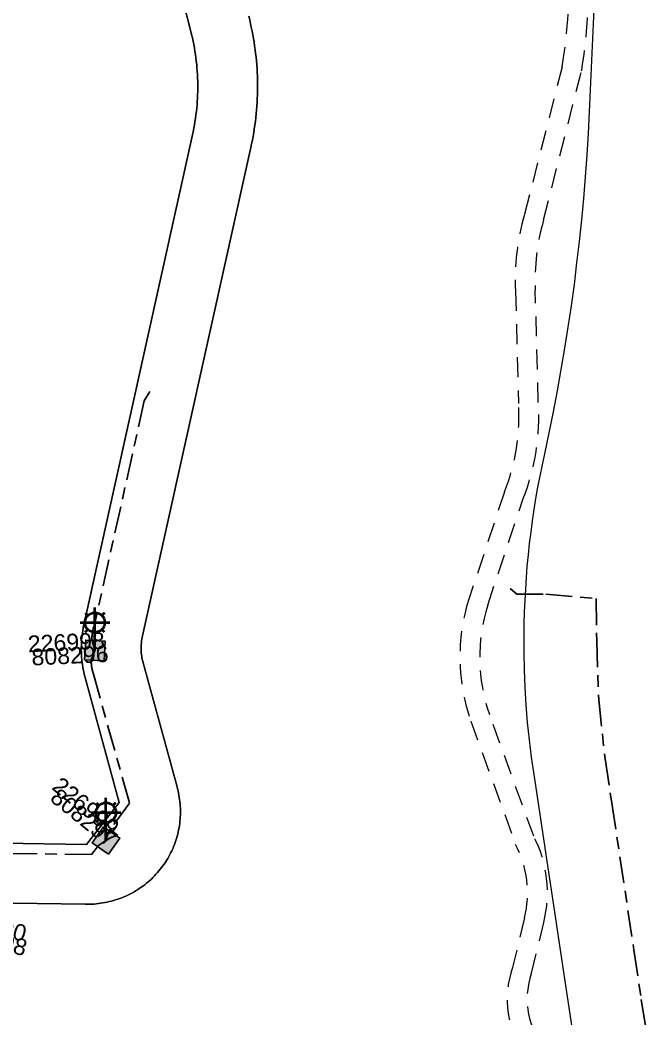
# Model space of a CAD drawing. Header units: metres. Extents: x 307322 to 308805, y 6255611 to 6257083.
# Drawn here: x 308551.3 to 308646, y 6256439.2 to 6256590 of the extents above; entities that cross this region are included whole.
import ezdxf
from ezdxf.enums import TextEntityAlignment as Align

# ---------------------------------------------------------------- set-up
doc = ezdxf.new("R2010")
doc.units = ezdxf.units.M
doc.linetypes.add('Cable Exist UG', pattern=[8.2, 4, -1.2, 1.8, -1.2])
doc.linetypes.add('Dash', pattern=[5, 3, -2])
doc.layers.get('0').update_dxf_attribs({"color": 6})
for name, color, linetype, lineweight in [('Cadastre Buildings_SP_EXT', 9, 'Continuous', 5), ('Cadastre Developer_SP_EXT', 9, 'Continuous', 5), ('Cadastre Land Parcels_SP_EXT', 9, 'Continuous', 5), ('Cadastre Roads_SP_EXT', 9, 'Continuous', 5)]:
    doc.layers.add(name, color=color, linetype=linetype, lineweight=lineweight)
for name, color, linetype in [('Equip_SP_SL_EXT', 7, 'Continuous'), ('Mains_HV_EXT', 7, 'Continuous'), ('Mains_SL_EXT', 7, 'Continuous'), ('SupportsUG_SP_LV_SL_EXT', 7, 'Continuous')]:
    doc.layers.add(name, color=color, linetype=linetype)
doc.styles.add('COLUMN_LABEL', font='arial.ttf')
doc.styles.add('iecARIAL', font='arial.ttf', dxfattribs={"height": 2})
doc.styles.add('POLE_LABEL', font='arial.ttf')
doc.styles.get("Standard").update_dxf_attribs({"font": 'arial.ttf'})

# ---------------------------------------------------------------- blocks, each defined once
blk = doc.blocks.new('COLUMN_EXT')
blk.add_hatch(color=256).paths.add_polyline_path([(-1.49, 1.48), (-1.49, -1.49), (1.48, -1.49), (1.48, 1.48)])
blk.add_lwpolyline([(-1.49, -1.49), (1.48, -1.49), (1.48, 1.48), (-1.49, 1.48)], close=True)
for tag, height, style, flags, p in [('ASSET_NUM', 2.5, 'COLUMN_LABEL', 8, (2, 2)), ('STRUCTURE_PLANT_NUMBER', 0.2, 'POLE_LABEL', 9, (1.81, 0.03)), ('STREET_CODE', 0.2, 'COLUMN_LABEL', 9, (1.81, -0.2))]:
    blk.add_attdef(tag, text='', height=height, dxfattribs=dict(style=style, flags=flags)).set_placement(p, align=Align.MIDDLE_LEFT)
at = {"flags": 9}
for tag, p in [('COLUMN_TYPE', (1.81, -0.4)), ('OWNED_BY', (1.81, -0.6)), ('STATE', (1.81, -0.8)), ('USAGE', (1.81, -1)), ('STREETNAME', (1.81, -1.6)), ('LEGEND', (1.81, -1.2)), ('LOCATION', (1.81, -1.4)), ('SUBURB', (1.81, -1.8)), ('NOTES', (1.81, -2))]:
    blk.add_attdef(tag, text='', height=0.2, dxfattribs=at).set_placement(p, align=Align.MIDDLE_LEFT)
at = {"flags": 1}
blk.add_attdef('Z', (1.81, -2.35), '', height=0.2, dxfattribs=at)
blk = doc.blocks.new('SL_LANTERN_EXT')
at = {"lineweight": 40}
for p, q in [((0, 1.97), (0, 6.47)), ((-1.46, 5.68), (-1.06, 5.28)), ((1.46, 5.68), (1.06, 5.28)), ((-2.25, 4.22), (2.25, 4.22)), ((-1.46, 2.76), (-1.06, 3.16)), ((1.46, 2.76), (1.06, 3.16)), ((0, 0), (0, 2.72))]:
    blk.add_line(p, q, dxfattribs=at)
blk.add_circle((0, 4.22), 1.5, dxfattribs=at)
at = {"style": 'iecARIAL', "flags": 8}
blk.add_attdef('ASSET_NUM', (1.5, 1.5), '', height=2.5, dxfattribs=at)
for tag, p, height, flags in [('OPERATING_VOLTAGE', (0.98, -1.65), 0.2, 9), ('CONSTRUCTED_VOLTAGE', (0.98, -0.65), 0.2, 9), ('CONTROL_TYPE', (0.98, -0.85), 0.2, 9), ('LANTERN_PURPOSE', (0.98, -1.05), 0.2, 9), ('LANTERN_TYPE', (0.98, -1.25), 0.2, 9), ('NO_PHASES', (0.98, -1.45), 0.2, 9), ('LNUMBER', (2.18, -3.25), 2.5, 8), ('ORIENTATION', (0.98, -1.85), 0.2, 9), ('OWNED_BY', (0.98, -2.05), 0.2, 9), ('STATE', (0.98, -2.25), 0.2, 9), ('USAGE', (0.98, -2.45), 0.2, 9), ('CEXIST', (0.98, -2.65), 0.2, 9), ('CNEW', (0.98, -2.85), 0.2, 9), ('CNUMBER', (0.98, -3.05), 0.2, 9), ('CREMOVE', (0.98, -3.25), 0.2, 9), ('CREPLACE', (0.98, -3.45), 0.2, 9), ('LKINGHEIGHT', (0.98, -3.65), 0.2, 9), ('LBRACKET', (0.98, -3.85), 0.2, 9), ('LBRACKETVOCAB', (0.98, -4.05), 0.2, 9), ('LCATEGORY', (0.98, -4.25), 0.2, 9), ('LCHARGE1', (0.98, -4.45), 0.2, 9), ('LCHARGE1PERCENT', (0.98, -4.65), 0.2, 9), ('LCHARGE2', (0.98, -4.85), 0.2, 9), ('LCHARGE2PERCENT', (0.98, -5.05), 0.2, 9), ('LCHARGE3', (0.98, -5.25), 0.2, 9), ('LCHARGE3PERCENT', (0.98, -5.45), 0.2, 9), ('LEXIST', (0.98, -5.65), 0.2, 9), ('LLAMP', (0.98, -5.85), 0.2, 9), ('LLAMPVOCAB', (0.98, -6.05), 0.2, 9), ('LMAST', (0.98, -6.25), 0.2, 9), ('LMASTVOCAB', (0.98, -6.45), 0.2, 9), ('LNEW', (0.98, -6.65), 0.2, 9), ('LANTNUMBER', (0.98, -6.85), 0.2, 9), ('LOUTREACH', (0.98, -7.25), 0.2, 9), ('LOUTREACHVOCAB', (0.98, -7.45), 0.2, 9), ('LRATECODE', (0.98, -7.65), 0.2, 9), ('LREMOVE', (0.98, -7.85), 0.2, 9), ('LREPLACE', (0.98, -8.05), 0.2, 9), ('LTYPE', (0.98, -8.25), 0.2, 9), ('LTYPEVOCAB', (0.98, -8.45), 0.2, 9), ('LEGEND', (0.98, -8.65), 0.2, 9), ('LOCATION', (0.98, -8.85), 0.2, 9), ('NOTES', (0.98, -9.05), 0.2, 9), ('STREETNAME', (0.98, -9.25), 0.2, 9), ('SUBURB', (0.98, -9.45), 0.2, 1)]:
    blk.add_attdef(tag, p, '', height=height, dxfattribs=dict(flags=flags))

msp = doc.modelspace()

# ---------------------------------------------------------------- linework, layer by layer
at = {"layer": 'Cadastre Buildings_SP_EXT', "linetype": 'Continuous'}
msp.add_lwpolyline([(308548.63, 6256465.56), (308561.37, 6256465.37), (308566.32, 6256471.71), (308566.32, 6256471.71), (308561.2, 6256490.41), (308561.1, 6256490.76), (308561.02, 6256491.12), (308560.94, 6256491.48), (308560.87, 6256491.84), (308560.81, 6256492.2), (308560.75, 6256492.57), (308560.7, 6256492.93), (308560.66, 6256493.3), (308560.63, 6256493.67), (308560.61, 6256494.03), (308560.59, 6256494.4), (308560.58, 6256494.77), (308560.58, 6256495.14), (308560.59, 6256495.51), (308560.6, 6256495.87), (308560.62, 6256496.24), (308560.65, 6256496.61), (308560.69, 6256496.98), (308560.74, 6256497.34), (308560.79, 6256497.71), (308560.85, 6256498.07), (308560.92, 6256498.43), (308561, 6256498.79), (308577.39, 6256572.61), (308577.5, 6256573.1), (308577.6, 6256573.61), (308577.69, 6256574.11), (308577.77, 6256574.61), (308577.85, 6256575.11), (308577.92, 6256575.62), (308577.98, 6256576.13), (308578.03, 6256576.63), (308578.08, 6256577.14), (308578.12, 6256577.65), (308578.15, 6256578.16), (308578.17, 6256578.67), (308578.19, 6256579.18), (308578.19, 6256579.69), (308578.19, 6256580.2), (308578.18, 6256580.7), (308578.17, 6256581.21), (308578.14, 6256581.72), (308578.11, 6256582.23), (308578.07, 6256582.74), (308578.03, 6256583.25), (308577.97, 6256583.75), (308577.91, 6256584.26), (308577.84, 6256584.76), (308577.76, 6256585.26), (308577.68, 6256585.77), (308577.59, 6256586.27), (308577.48, 6256586.77), (308577.38, 6256587.27), (308577.26, 6256587.76), (308577.14, 6256588.25), (308569.46, 6256618.15)], dxfattribs=at)
at = {"layer": 'Cadastre Developer_SP_EXT', "linetype": 'Dash'}
for points in [[(308630.04, 6256435.38, -0.237192), (308628.63, 6256445.82), (308628.63, 6256445.82), (308628.68, 6256445.95), (308630.51, 6256453.58), (308630.51, 6256453.58, 0.183926), (308628.99, 6256466.62), (308628.99, 6256466.62), (308622.31, 6256485.02), (308622.31, 6256485.02, -0.162706), (308622.04, 6256501.55), (308622.04, 6256501.55), (308627.41, 6256517.66), (308627.41, 6256517.66, 0.110393), (308629.69, 6256532.18), (308629.69, 6256532.18), (308629.24, 6256549.11), (308629.24, 6256549.14), (308629.24, 6256549.14, -0.081978), (308630.48, 6256559.73), (308630.48, 6256559.73), (308630.49, 6256559.77), (308636.23, 6256582.3), (308636.25, 6256582.42), (308636.25, 6256582.42, 0.064006), (308637, 6256601.2)], [(308634.14, 6256599.28, -0.058122), (308633.3, 6256582.92), (308633.3, 6256582.92), (308627.59, 6256560.56), (308627.59, 6256560.56, 0.081991), (308626.24, 6256549), (308626.24, 6256549), (308626.69, 6256532.04), (308626.69, 6256532.04, -0.111497), (308624.59, 6256518.69), (308624.59, 6256518.69), (308619.19, 6256502.48), (308619.19, 6256502.48, 0.163048), (308619.49, 6256484.01), (308619.49, 6256484.01), (308626.24, 6256465.4), (308626.24, 6256465.4, -0.187396), (308627.59, 6256454.3), (308627.59, 6256454.3), (308625.79, 6256446.79), (308625.79, 6256446.79, 0.242694), (308627.74, 6256433.43)]]:
    msp.add_lwpolyline(points, format="xyb", dxfattribs=at)
at = {"layer": 'Cadastre Land Parcels_SP_EXT', "linetype": 'Continuous'}
for points in [[(308636.63, 6256425.65), (308629.04, 6256475.94), (308628.67, 6256478.56), (308628.35, 6256481.19), (308628.08, 6256483.83), (308627.87, 6256486.47), (308627.71, 6256489.12), (308627.6, 6256491.77), (308627.54, 6256494.42), (308627.53, 6256497.07), (308627.56, 6256498.8), (308627.61, 6256500.53), (308627.68, 6256502.26), (308627.78, 6256503.99), (308627.89, 6256505.71), (308628.03, 6256507.43), (308628.2, 6256509.15), (308628.38, 6256510.87), (308628.59, 6256512.58), (308628.82, 6256514.28), (308629.07, 6256515.99), (308629.34, 6256517.68), (308629.64, 6256519.37), (308629.96, 6256521.06), (308630.3, 6256522.74), (308630.66, 6256524.41), (308631.34, 6256527.58), (308631.98, 6256530.76), (308632.59, 6256533.95), (308633.17, 6256537.15), (308633.71, 6256540.36), (308634.22, 6256543.58), (308634.7, 6256546.8), (308635.14, 6256550.03), (308635.54, 6256553.27), (308635.92, 6256556.52), (308636.25, 6256559.77), (308636.56, 6256563.02), (308636.83, 6256566.28), (308637.06, 6256569.55), (308637.26, 6256572.81), (308637.43, 6256576.08), (308639.19, 6256614.95)], [(308585.9, 6256590.53), (308586.04, 6256589.98), (308586.17, 6256589.42), (308586.29, 6256588.87), (308586.41, 6256588.31), (308586.51, 6256587.75), (308586.62, 6256587.18), (308586.71, 6256586.62), (308586.79, 6256586.06), (308586.87, 6256585.49), (308586.94, 6256584.92), (308587.01, 6256584.35), (308587.06, 6256583.78), (308587.11, 6256583.22), (308587.15, 6256582.64), (308587.18, 6256582.08), (308587.2, 6256581.5), (308587.22, 6256580.93), (308587.23, 6256580.36), (308587.23, 6256579.79), (308587.23, 6256579.22), (308587.21, 6256578.65), (308587.19, 6256578.07), (308587.16, 6256577.5), (308587.12, 6256576.93), (308587.08, 6256576.36), (308587.03, 6256575.79), (308586.97, 6256575.22), (308586.9, 6256574.66), (308586.83, 6256574.09), (308586.74, 6256573.52), (308586.65, 6256572.96), (308586.56, 6256572.39), (308586.45, 6256571.83), (308586.34, 6256571.27), (308586.22, 6256570.71), (308569.82, 6256496.9), (308569.77, 6256496.65), (308569.73, 6256496.39), (308569.69, 6256496.14), (308569.66, 6256495.88), (308569.64, 6256495.63), (308569.62, 6256495.37), (308569.62, 6256495.11), (308569.62, 6256494.85), (308569.63, 6256494.6), (308569.65, 6256494.34), (308569.67, 6256494.09), (308569.71, 6256493.83), (308569.75, 6256493.58), (308569.8, 6256493.32), (308569.86, 6256493.07), (308569.92, 6256492.82), (308575.05, 6256474.12), (308575.13, 6256473.81), (308575.21, 6256473.49), (308575.28, 6256473.16), (308575.35, 6256472.84), (308575.4, 6256472.51), (308575.45, 6256472.19), (308575.49, 6256471.86), (308575.52, 6256471.53), (308575.55, 6256471.2), (308575.57, 6256470.87), (308575.57, 6256470.54), (308575.58, 6256470.21), (308575.57, 6256469.88), (308575.55, 6256469.55), (308575.53, 6256469.22), (308575.5, 6256468.89), (308575.46, 6256468.56), (308575.42, 6256468.24), (308575.36, 6256467.91), (308575.3, 6256467.58), (308575.23, 6256467.26), (308575.15, 6256466.94), (308575.07, 6256466.62), (308574.98, 6256466.3), (308574.88, 6256465.98), (308574.77, 6256465.67), (308574.65, 6256465.36), (308574.53, 6256465.05), (308574.4, 6256464.75), (308574.26, 6256464.45), (308574.12, 6256464.15), (308573.97, 6256463.85), (308573.81, 6256463.56), (308573.65, 6256463.27), (308573.47, 6256462.99), (308573.3, 6256462.71), (308573.11, 6256462.43), (308572.92, 6256462.16), (308572.72, 6256461.9), (308572.52, 6256461.64), (308572.31, 6256461.38), (308572.09, 6256461.13), (308571.87, 6256460.88), (308571.64, 6256460.64), (308571.41, 6256460.4), (308571.17, 6256460.17), (308570.92, 6256459.95), (308570.67, 6256459.73), (308570.42, 6256459.52), (308570.16, 6256459.31), (308569.89, 6256459.11), (308569.62, 6256458.92), (308569.35, 6256458.73), (308569.07, 6256458.55), (308568.79, 6256458.37), (308568.5, 6256458.2), (308568.21, 6256458.04), (308567.91, 6256457.89), (308567.62, 6256457.74), (308567.32, 6256457.6), (308567.01, 6256457.47), (308566.7, 6256457.34), (308566.39, 6256457.22), (308566.08, 6256457.11), (308565.76, 6256457.01), (308565.45, 6256456.91), (308565.13, 6256456.83), (308564.8, 6256456.75), (308564.48, 6256456.67), (308564.15, 6256456.61), (308563.83, 6256456.55), (308563.5, 6256456.5), (308563.17, 6256456.46), (308562.84, 6256456.42), (308562.51, 6256456.39), (308562.18, 6256456.38), (308561.85, 6256456.37), (308561.51, 6256456.36), (308561.18, 6256456.37), (308546.56, 6256456.59)]]:
    msp.add_lwpolyline(points, dxfattribs=at)
at = {"layer": 'Cadastre Roads_SP_EXT', "linetype": 'Continuous'}
for points in [[(308569.46, 6256618.15), (308577.14, 6256588.25), (308577.26, 6256587.76), (308577.38, 6256587.27), (308577.48, 6256586.77), (308577.59, 6256586.27), (308577.68, 6256585.77), (308577.76, 6256585.26), (308577.84, 6256584.76), (308577.91, 6256584.26), (308577.97, 6256583.75), (308578.03, 6256583.25), (308578.07, 6256582.74), (308578.11, 6256582.23), (308578.14, 6256581.72), (308578.17, 6256581.21), (308578.18, 6256580.7), (308578.19, 6256580.2), (308578.19, 6256579.69), (308578.19, 6256579.18), (308578.17, 6256578.67), (308578.15, 6256578.16), (308578.12, 6256577.65), (308578.08, 6256577.14), (308578.03, 6256576.63), (308577.98, 6256576.13), (308577.92, 6256575.62), (308577.85, 6256575.11), (308577.77, 6256574.61), (308577.69, 6256574.11), (308577.6, 6256573.61), (308577.5, 6256573.1), (308577.39, 6256572.61), (308561, 6256498.79), (308560.92, 6256498.43), (308560.85, 6256498.07), (308560.79, 6256497.71), (308560.74, 6256497.34), (308560.69, 6256496.98), (308560.65, 6256496.61), (308560.62, 6256496.24), (308560.6, 6256495.87), (308560.59, 6256495.51), (308560.58, 6256495.14), (308560.58, 6256494.77), (308560.59, 6256494.4), (308560.61, 6256494.03), (308560.63, 6256493.67), (308560.66, 6256493.3), (308560.7, 6256492.93), (308560.75, 6256492.57), (308560.81, 6256492.2), (308560.87, 6256491.84), (308560.94, 6256491.48), (308561.02, 6256491.12), (308561.1, 6256490.76), (308561.2, 6256490.41), (308566.32, 6256471.71), (308561.37, 6256465.37), (308548.63, 6256465.56)], [(308546.56, 6256456.59), (308561.18, 6256456.37), (308561.51, 6256456.36), (308561.85, 6256456.37), (308562.18, 6256456.38), (308562.51, 6256456.39), (308562.84, 6256456.42), (308563.17, 6256456.46), (308563.5, 6256456.5), (308563.83, 6256456.55), (308564.15, 6256456.61), (308564.48, 6256456.67), (308564.8, 6256456.75), (308565.13, 6256456.83), (308565.45, 6256456.91), (308565.76, 6256457.01), (308566.08, 6256457.11), (308566.39, 6256457.22), (308566.7, 6256457.34), (308567.01, 6256457.47), (308567.32, 6256457.6), (308567.62, 6256457.74), (308567.91, 6256457.89), (308568.21, 6256458.04), (308568.5, 6256458.2), (308568.79, 6256458.37), (308569.07, 6256458.55), (308569.35, 6256458.73), (308569.62, 6256458.92), (308569.89, 6256459.11), (308570.16, 6256459.31), (308570.42, 6256459.52), (308570.67, 6256459.73), (308570.92, 6256459.95), (308571.17, 6256460.17), (308571.41, 6256460.4), (308571.64, 6256460.64), (308571.87, 6256460.88), (308572.09, 6256461.13), (308572.31, 6256461.38), (308572.52, 6256461.64), (308572.72, 6256461.9), (308572.92, 6256462.16), (308573.11, 6256462.43), (308573.3, 6256462.71), (308573.47, 6256462.99), (308573.65, 6256463.27), (308573.81, 6256463.56), (308573.97, 6256463.85), (308574.12, 6256464.15), (308574.26, 6256464.45), (308574.4, 6256464.75), (308574.53, 6256465.05), (308574.65, 6256465.36), (308574.77, 6256465.67), (308574.88, 6256465.98), (308574.98, 6256466.3), (308575.07, 6256466.62), (308575.15, 6256466.94), (308575.23, 6256467.26), (308575.3, 6256467.58), (308575.36, 6256467.91), (308575.42, 6256468.24), (308575.46, 6256468.56), (308575.5, 6256468.89), (308575.53, 6256469.22), (308575.55, 6256469.55), (308575.57, 6256469.88), (308575.58, 6256470.21), (308575.57, 6256470.54), (308575.57, 6256470.87), (308575.55, 6256471.2), (308575.52, 6256471.53), (308575.49, 6256471.86), (308575.45, 6256472.19), (308575.4, 6256472.51), (308575.35, 6256472.84), (308575.28, 6256473.16), (308575.21, 6256473.49), (308575.13, 6256473.81), (308575.05, 6256474.12), (308569.92, 6256492.82), (308569.86, 6256493.07), (308569.8, 6256493.32), (308569.75, 6256493.58), (308569.71, 6256493.83), (308569.67, 6256494.09), (308569.65, 6256494.34), (308569.63, 6256494.6), (308569.62, 6256494.85), (308569.62, 6256495.11), (308569.62, 6256495.37), (308569.64, 6256495.63), (308569.66, 6256495.88), (308569.69, 6256496.14), (308569.73, 6256496.39), (308569.77, 6256496.65), (308569.82, 6256496.9), (308586.22, 6256570.71), (308586.34, 6256571.27), (308586.45, 6256571.83), (308586.56, 6256572.39), (308586.65, 6256572.96), (308586.74, 6256573.52), (308586.83, 6256574.09), (308586.9, 6256574.66), (308586.97, 6256575.22), (308587.03, 6256575.79), (308587.08, 6256576.36), (308587.12, 6256576.93), (308587.16, 6256577.5), (308587.19, 6256578.07), (308587.21, 6256578.65), (308587.23, 6256579.22), (308587.23, 6256579.79), (308587.23, 6256580.36), (308587.22, 6256580.93), (308587.2, 6256581.5), (308587.18, 6256582.08), (308587.15, 6256582.64), (308587.11, 6256583.22), (308587.06, 6256583.78), (308587.01, 6256584.35), (308586.94, 6256584.92), (308586.87, 6256585.49), (308586.79, 6256586.06), (308586.71, 6256586.62), (308586.62, 6256587.18), (308586.51, 6256587.75), (308586.41, 6256588.31), (308586.29, 6256588.87), (308586.17, 6256589.42), (308586.04, 6256589.98), (308585.9, 6256590.53)]]:
    msp.add_lwpolyline(points, dxfattribs=at)
at = {"layer": 'Mains_HV_EXT', "linetype": 'Cable Exist UG'}
msp.add_lwpolyline([(308625.44, 6256504.09), (308626.42, 6256503.19), (308630.85, 6256503.19), (308638.45, 6256502.55), (308638.52, 6256496.18), (308638.52, 6256496.18), (308638.82, 6256487.26), (308639.78, 6256478.32), (308640.81, 6256471.64), (308644.14, 6256449.49), (308645.27, 6256441.95), (308645.99, 6256437.26)], dxfattribs=at)
at = {"layer": 'Mains_SL_EXT', "linetype": 'Cable Exist UG'}
for points in [[(308570.92, 6256533.85), (308570.1, 6256532.41), (308570.1, 6256532.41), (308562.66, 6256499.05), (308562.64, 6256498.99), (308562.64, 6256498.99, 0.052793), (308562.15, 6256496.39), (308562.15, 6256496.39), (308562.63, 6256494.71)], [(308562.63, 6256494.71), (308562.07, 6256493.27), (308562.07, 6256493.27, 0.074813), (308562.35, 6256491.33), (308562.35, 6256491.33), (308567.86, 6256471.65), (308564.69, 6256467.28), (308564.31, 6256465.99)]]:
    msp.add_lwpolyline(points, format="xyb", dxfattribs=at)
msp.add_lwpolyline([(308564.31, 6256465.99), (308563.17, 6256465.23), (308563.17, 6256465.23), (308562.1, 6256463.85), (308548.1, 6256464.07), (308543.89, 6256467.3), (308540.49, 6256454.6), (308539.46, 6256453.42)], dxfattribs=at)

# ---------------------------------------------------------------- block references
at = {"layer": 'Equip_SP_SL_EXT'}
ref = msp.add_blockref('SL_LANTERN_EXT', (308562.63, 6256494.71), dxfattribs=at)
ref.add_attrib('ASSET_NUM', '226998', dxfattribs={"layer": '0', "height": 2.5, "rotation": 2.6205, "style": 'iecARIAL'}).set_placement((308564.13, 6256496.21), align=Align.MIDDLE_RIGHT)
ref = msp.add_blockref('SL_LANTERN_EXT', (308564.31, 6256465.99), dxfattribs=at)
ref.add_attrib('ASSET_NUM', '226999', dxfattribs={"layer": '0', "height": 2.5, "rotation": 321.0335, "style": 'iecARIAL'}).set_placement((308565.81, 6256467.49), align=Align.MIDDLE_RIGHT)
ref = msp.add_blockref('SL_LANTERN_EXT', (308539.46, 6256453.42), dxfattribs=at)
ref.add_attrib('ASSET_NUM', '227000', dxfattribs={"layer": '0', "height": 2.5, "rotation": 344.7386, "style": 'iecARIAL'}).set_placement((308540.96, 6256454.92), align=Align.MIDDLE_LEFT)
at = {"layer": 'SupportsUG_SP_LV_SL_EXT'}
ref = msp.add_blockref('COLUMN_EXT', (308562.63, 6256494.71), dxfattribs=dict(at, rotation=86.72332639900071))
ref.add_attrib('ASSET_NUM', '808296', dxfattribs={"layer": '0', "height": 2.5, "rotation": 2.6205, "style": 'COLUMN_LABEL'}).set_placement((308564.63, 6256495.46), align=Align.TOP_RIGHT)
ref = msp.add_blockref('COLUMN_EXT', (308564.31, 6256465.99), dxfattribs=dict(at, rotation=54.90360256720189))
ref.add_attrib('ASSET_NUM', '808297', dxfattribs={"layer": '0', "height": 2.5, "rotation": 321.0335, "style": 'COLUMN_LABEL'}).set_placement((308566.31, 6256466.74), align=Align.TOP_RIGHT)
ref = msp.add_blockref('COLUMN_EXT', (308539.46, 6256453.42), dxfattribs=dict(at, rotation=343.3891411623996))
ref.add_attrib('ASSET_NUM', '808298', dxfattribs={"layer": '0', "height": 2.5, "rotation": 343.5084, "style": 'COLUMN_LABEL'}).set_placement((308541.46, 6256454.17), align=Align.TOP_LEFT)

doc.saveas('drawing.dxf')
